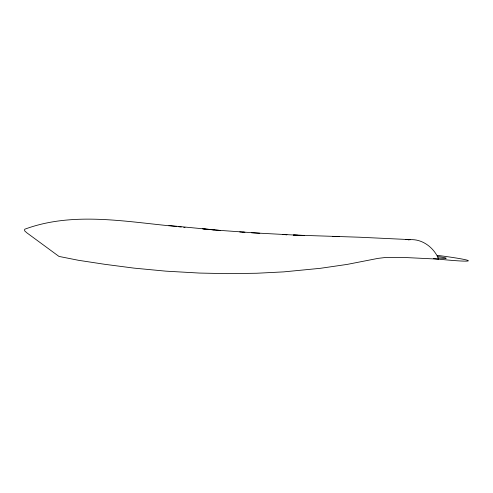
<?xml version="1.0" encoding="UTF-8"?>
<svg xmlns="http://www.w3.org/2000/svg" width="493" height="493" viewBox="0 0 493 493"><rect width="100%" height="100%" fill="white"/><g stroke="black" fill="none" stroke-linecap="round" stroke-linejoin="round"><path stroke-width="0.74" d="M408.241 239.888C421.379 237.953 433.908 247.258 438.678 259.158A41.239 1.873 6.6 0 0 468.35 260.735A41.239 1.873 6.6 0 0 437.297 255.356M407.976 239.518L359.607 237.225L293.409 235.05L304.119 235.438M339.301 236.541L332.8 236.375M297.76 235.223L251.387 232.745M405.468 239.395L410.121 239.616M282.464 234.502L286.969 234.76L285.7 234.674M259.786 233.251L211.626 229.781M239.715 231.926L244.929 232.32L242.92 232.166M220.445 230.471L202.783 228.795L213.999 229.8M205.143 228.999L168.92 225.511M433.39 258.579L438.678 259.158L405.289 257.525L385.434 257.494L378.002 258.381L347.208 264.402L320.296 268.321L283.641 271.883L256.773 273.245L227.464 273.646L199.492 273.067L165.876 271.156L134.034 268.124L104.738 264.303L78.455 260.292L58.981 256.422L26.795 232.782L24.65 230.835L24.668 229.245C73.389 211.152 126.732 221.949 176.858 226.521M178.743 226.749L181.258 227.051M183.766 227.353L185.023 227.501M437.26 256.44A19.036 0.863 6.6 0 1 437.821 257.968"/></g></svg>
